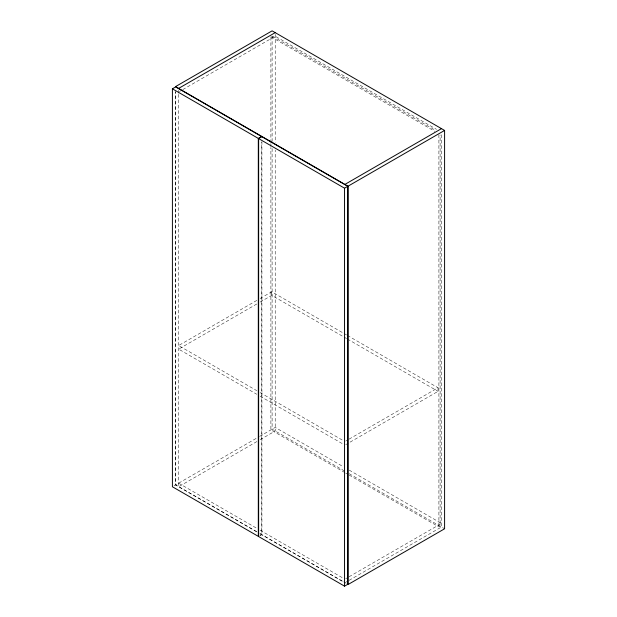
<?xml version="1.0" encoding="UTF-8"?>
<svg xmlns="http://www.w3.org/2000/svg" width="617" height="617" viewBox="0 0 617 617"><rect width="100%" height="100%" fill="white"/><g stroke="black" fill="none" stroke-linecap="round" stroke-linejoin="round"><path stroke-width="0.46" stroke-dasharray="3.08 2.31" d="M270.894 142.728L270.894 36.727L272.105 36.025L435.124 130.148M179.447 91.517L181.946 90.074M182.779 89.596L275.213 36.226L436.504 129.346M256.788 300.41L178.614 345.551L256.765 390.669M260.119 298.489L271.758 291.772L343.26 333.049M256.788 303.996L178.614 349.129L256.765 394.255M260.119 302.075L271.758 295.358L343.26 336.635M174.04 485.818L258.778 436.898M259.61 436.412L275.213 427.411L343.384 466.768M256.888 441.571L178.614 486.759L178.614 94.185M260.22 439.651L275.213 430.998L275.213 150.031M345.728 441.07L348.219 439.628M349.052 439.15L438.039 387.769L438.039 391.355L349.052 442.736M345.728 444.656L348.219 443.214M259.942 535.409L261.585 534.461L261.585 142.296M260.289 535.61L261.924 534.661L342.821 581.368M345.728 578.7L348.227 577.257M349.06 576.772L441.487 523.409L349.207 470.131M349.075 475.036L438.903 526.895L440.114 526.201L440.114 134.953M345.728 582.286L348.227 580.844M349.06 580.358L441.487 526.995L441.487 133.457M270.894 36.727L434.746 131.321M344.093 333.527L346.584 334.969M347.417 335.447L438.039 387.769M344.093 337.113L346.584 338.556M347.417 339.034L438.039 391.355M260.089 392.589L343.229 440.592M260.089 396.176L343.229 444.171M344.463 470.979L272.105 429.201L272.105 147.81M349.207 473.717L444.595 528.784M344.918 472.637L270.894 429.902L270.894 147.548M345.751 473.116L348.243 474.558M178.614 483.18L256.765 528.299M260.089 530.219L343.229 578.222M256.579 531.576L175.683 484.869L175.683 91.732M259.911 533.504L261.585 534.461M343.661 581.854L346.16 583.296M256.765 531.885L175.513 484.97L175.513 91.432M260.089 533.805L343.229 581.808M438.903 134.683L438.903 526.895M275.213 34.436L275.213 142.334M272.105 36.025L272.105 141.501M271.758 291.772L271.758 295.358M270.894 143.692L270.894 146.584M261.924 141.532L261.924 534.661M178.614 90.337L178.614 93.221"/><path stroke-width="0.93" d="M172.405 88.809L175.683 86.92L261.585 136.511L258.307 138.401L172.405 88.809L172.405 486.759L258.307 536.358L258.307 138.401M178.614 88.408L275.213 32.639M258.646 138.601L261.924 136.712L347.826 186.303L347.826 584.26L344.548 586.15L258.646 536.559L258.646 138.601L344.548 188.2L347.826 186.303M344.895 184.414L441.487 128.644M348.003 186.203L444.595 130.434L444.595 528.784L348.003 584.554L348.003 186.203L175.513 86.619L272.105 30.85L444.595 130.434M344.548 188.2L344.548 586.15"/></g></svg>
